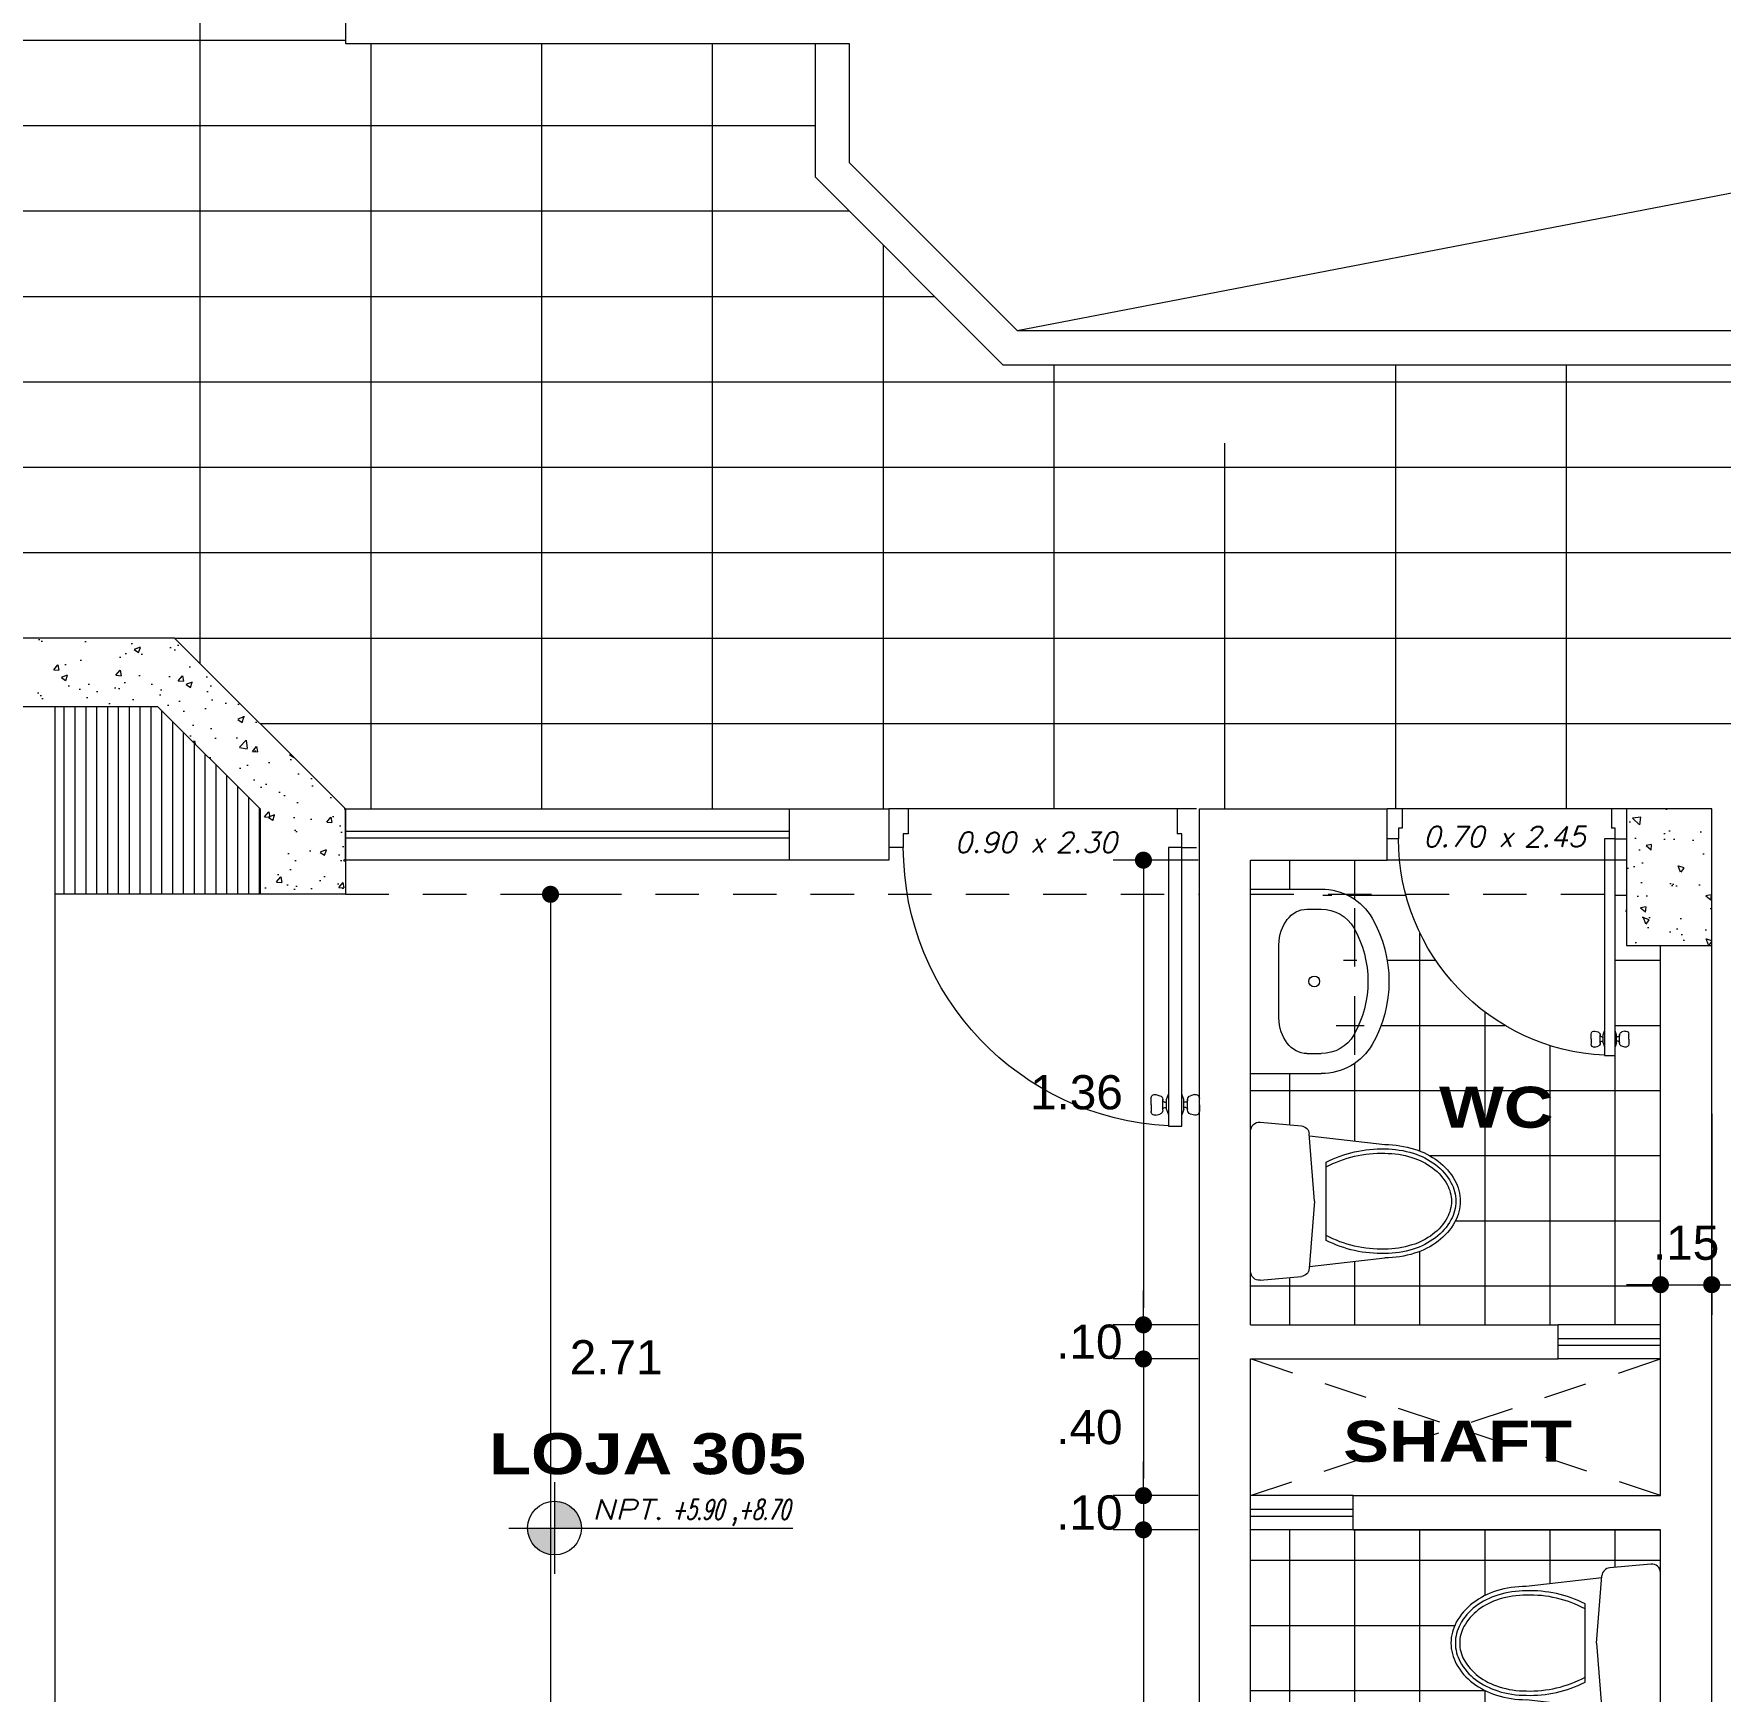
# Model space of a CAD drawing. Header units: millimetres. Extents: x 2178 to 2304, y 1220 to 1359.
# Drawn here: x 2191.165 to 2196.103, y 1233.466 to 1238.317 of the extents above; entities that cross this region are included whole.
import ezdxf
from ezdxf.enums import TextEntityAlignment as Align

# ---------------------------------------------------------------- set-up
doc = ezdxf.new("R2010")
doc.units = ezdxf.units.MM
doc.linetypes.add('HIDDEN', pattern=[9.524999999999999, 6.35, -3.175])
doc.layers.get('0').update_dxf_attribs({"lineweight": 0})
for name, color, linetype, lineweight in [('carpinteria', 12, 'Continuous', 5), ('COTAS', 40, 'Continuous', 20), ('Mobiliario', 52, 'Continuous', 5), ('PLUMA 1', 46, 'Continuous', 13), ('PLUMA 2', 94, 'Continuous', 15), ('PLUMA 7', 10, 'Continuous', 0), ('PLUMA4', 160, 'Continuous', 40), ('PROY', 13, 'HIDDEN', 13), ('TEXTO', 5, 'Continuous', 18), ('TEXTOS', 42, 'Continuous', 13)]:
    doc.layers.add(name, color=color, linetype=linetype, lineweight=lineweight)
doc.layers.add('pisos....', color=7, linetype='Continuous', lineweight=5, true_color=0x7c7f7e)
doc.styles.add('ARIAL', font='arial.ttf')
doc.styles.add('ARIAL-N', font='arialbd.ttf')
doc.styles.add('SIMPLEX', font='simplex.shx', dxfattribs={"width": 1.2, "oblique": 15})
doc.dimstyles.new('RPM 50', dxfattribs={"dimtxt": 0.1, "dimasz": 0.05, "dimexe": 0.08849999999999973, "dimexo": 0.1535, "dimgap": 0.07099999999999997, "dimtad": 2, "dimtih": 1, "dimtoh": 1, "dimzin": 4, "dimdsep": 46, "dimtxsty": 'ARIAL', "dimblk": 'DOT', "dimcen": 0.4, "dimdle": 0.25, "dimclrd": 8, "dimclre": 8, "dimclrt": 9, "dimadec": 0, "dimazin": 0, "dimtfac": 1, "dimtix": 1, "dimtmove": 0, "dimatfit": 3, "dimldrblk": 'DOT', "dimfxl": 0.5, "dimfxlon": 1, "dimlwd": 0, "dimlwe": 0, "dimarcsym": 0})

# ---------------------------------------------------------------- blocks, each defined once
blk = doc.blocks.new('puerta de 0.80')
for p, q in [((0, 0.7578726278069325), (0, 0.8078726278070008)), ((0, 0.05787262780700075), (0, 0.8078726278070008)), ((0.1000000000000227, 0.770372627806978), (0.1000000000000227, 0.8078726278070008)), ((0, 0.7578726278069325), (0.06500000000005457, 0.7578726278069325)), ((0.06500000000005457, 0.7578726278069325), (0.06500000000005457, 0.770372627806978)), ((0.06500000000005457, 0.770372627806978), (0.1000000000000227, 0.770372627806978)), ((0.743372223558481, 0.1131570363396577), (0.7462233707656196, 0.1025164101029077)), ((0.7699992280930701, 0.1257452267906274), (0.753031481821381, 0.1257452267906274)), ((0.7820575276252839, 0.09510460055400927), (0.7558826290285197, 0.09510460055400927)), ((0.7558826290285197, 0.09510460055400927), (0.7579409285608563, 0.09510460055400927)), ((0.762940928560738, 0.09010460055401381), (0.762940928560738, 0.08545825626470105)), ((0.7699992280930701, 0.1257452267906274), (0.7869669743646455, 0.1257452267906274)), ((0.7770575276252885, 0.09010460055401381), (0.7770575276252885, 0.08545825626470105)), ((0.7841158271576205, 0.09510460055400927), (0.7820575276252839, 0.09510460055400927)), ((0.7966262326275455, 0.1131570363396577), (0.7937750854204069, 0.1025164101029077)), ((0, 0.007872627806932542), (0, 0.05787262780700075)), ((0, 0.05787262780700075), (0.06500000000005457, 0.05787262780700075)), ((0.06500000000005457, 0.04537262780695528), (0.06500000000005457, 0.05787262780700075)), ((0.1000000000000227, 0.04537262780695528), (0.06500000000005457, 0.04537262780695528)), ((0.1000000000000227, 0.08037262780703713), (0.8250000000000455, 0.08037262780703713)), ((0.1000000000000227, 0.04537262780695528), (0.1000000000000227, 0.08037262780703713)), ((0.8250000000000455, 0.04537262780695528), (0.1000000000000227, 0.04537262780695528)), ((0.1000000000000227, 0.04537262780695528), (0.1000000000000227, 0.007872627806932542)), ((0.7820575276252839, 0.08545825626470105), (0.7558826290285197, 0.08545825626470105)), ((0.8250000000000455, 0.04537262780695528), (0.7720000000000482, 0.04537262780695528)), ((0.8250000000000455, 0.08037262780703713), (0.8250000000000455, 0.04537262780695528)), ((0.743372223558481, 0.01258821927433473), (0.7462233707656196, 0.02322884551108473)), ((0.7699992280930701, 2.882325134123676e-08), (0.753031481821381, 2.882325134123676e-08)), ((0.7820575276252839, 0.04028699934929136), (0.7558826290285197, 0.04028699934929136)), ((0.7820575276252839, 0.03064065505998315), (0.7558826290285197, 0.03064065505998315)), ((0.7558826290285197, 0.03064065505998315), (0.7579409285608563, 0.03064065505998315)), ((0.762940928560738, 0.0356406550599786), (0.762940928560738, 0.04028699934929136)), ((0.7699992280930701, 2.882325134123676e-08), (0.7869669743646455, 2.882325134123676e-08)), ((0.7770575276252885, 0.0356406550599786), (0.7770575276252885, 0.04028699934929136)), ((0.7841158271576205, 0.03064065505998315), (0.7820575276252839, 0.03064065505998315)), ((0.7966262326275455, 0.01258821927433473), (0.7937750854204069, 0.02322884551108473))]:
    blk.add_line(p, q)
at = {"linetype": 'Continuous', "lineweight": 0}
for p, q in [((0.7558826290285197, 0.08545825626470105), (0.7419099796773025, 0.08037262780692345)), ((0.7558826290285197, 0.04028699934929136), (0.7419099796773025, 0.04537262780695528)), ((0.7820575276252839, 0.08545825626470105), (0.796030176976501, 0.08037262780692345)), ((0.7820575276252839, 0.04028699934929136), (0.796030176976501, 0.04537262780695528))]:
    blk.add_line(p, q, dxfattribs=at)
for centre, radius, start, end in [((0.1000000000000227, 0.04537262780695528), 0.725, 2.767078666097358, 90), ((0.753031481821381, 0.1157452267906365), 0.01, 90, 195.0000000000087), ((0.7558826290285197, 0.1051046005540002), 0.01, 195.0000000001698, 270), ((0.7579409285607426, 0.09010460055401381), 0.005, 0, 90), ((0.7820575276252839, 0.09010460055401381), 0.005, 90, 180), ((0.7841158271575068, 0.1051046005540002), 0.01, 270, 344.9999999998302), ((0.7869669743646455, 0.1157452267906365), 0.01, 344.9999999999912, 90), ((0.753031481821381, 0.01000002882324225), 0.01, 164.9999999999913, 270), ((0.7558826290285197, 0.02064065505999224), 0.01, 90, 164.9999999998302), ((0.7579409285607426, 0.0356406550599786), 0.005, 270, 0), ((0.7820575276252839, 0.0356406550599786), 0.005, 180, 270), ((0.7841158271575068, 0.02064065505999224), 0.01, 15.00000000016984, 90), ((0.7869669743646455, 0.01000002882324225), 0.01, 270, 15.00000000000872)]:
    blk.add_arc(centre, radius, start, end)
blk = doc.blocks.new('P')
at = {"style": 'SIMPLEX', "oblique": 15}
blk.add_text('x', height=0.06, dxfattribs=at).set_placement((-0.01697368369676155, 0.0255492955629677))
blk.add_attdef('L', text='', height=0.06, dxfattribs=at).set_placement((-0.057659880294743, 0.02554929556297481), align=Align.RIGHT)
blk.add_attdef('H', (0.05806964743619147, 0.02554929556297481), '', height=0.06, dxfattribs=at)
blk = doc.blocks.new('A$C17BD6781')
at = {"layer": 'Mobiliario', "linetype": 'Continuous'}
for p, q in [((0.0470258381902795, 0.2024778968581415), (0.07702583819028064, 0.4624778968581325)), ((0.4970258381902681, 0.2024778968581415), (0.467025838190267, 0.4624778968581325)), ((0.1371245447934086, 0.2600000207519599), (0.406927131587139, 0.2600000207519599)), ((2.658856601556181e-08, 0.03271609313324575), (0.01291432294007677, 0.1747733529997788)), ((0.2720258381902738, 0.2200000207519395), (0.04046188830088226, 0.2019667219995256)), ((0.2720258381902738, 0.2200000207519395), (0.5035897880796654, 0.2019667219995256)), ((0.5440516497919816, 0.03271609313324575), (0.5311373534404709, 0.1747733529997788)), ((0.0298768227825974, 2.075196903206233e-08), (0.5141748535979502, 2.075196903206233e-08))]:
    blk.add_line(p, q, dxfattribs=at)
for points in [[(0.467025838190267, 0.4624778968581325, 0.07568148098942781), (0.4514763274974598, 0.564619449634364, 0.08594715031423093), (0.409911660521658, 0.6457161817953931, 0.1060218382171382), (0.3436150782673906, 0.7032144903049868, 0.1264657149685374), (0.2720258381902738, 0.7216159645624032, 0.1264657149685252), (0.2004365981131571, 0.7032144903049868, 0.1060218382171112), (0.1341400158588897, 0.6457161817953931, 0.08594715031425326), (0.09257534888308783, 0.564619449634364, 0.07568148098944026), (0.07702583819028064, 0.4624778968581325, 0.07568148098943636)], [(0.4520258381902806, 0.4624778968581325, 0.0756814809893859), (0.4371558434836231, 0.5601558482174767, 0.08594715031428633), (0.3979260275471859, 0.6366970575473658, 0.1060218382171535), (0.3363817185640983, 0.6900737708649274, 0.1264657149685132), (0.2720258381902738, 0.7066159645624168, 0.1264657149686313), (0.2076699578163925, 0.6900737708648705, 0.1060218382170392), (0.1461256488333618, 0.6366970575473658, 0.08594715031415015), (0.1068958328969813, 0.5601558482175903, 0.07568148098951734), (0.092025838190267, 0.4624778968581325, 0.07568148098951734)], [(0.4370258381902659, 0.4624778968581325, 0.07568148098938046), (0.422835359469758, 0.5556922468005894, 0.08594715031429338), (0.3859403945727138, 0.6276779332993385, 0.1060218382171472), (0.3291483588608344, 0.6769330514248111, 0.1264657149685263), (0.2720258381902738, 0.6916159645624305, 0.1264657149686292), (0.2149033175196564, 0.6769330514248111, 0.1060218382170225), (0.1581112818078338, 0.6276779332993385, 0.08594715031417827), (0.1212163169108464, 0.5556922468007031, 0.07568148098950629), (0.1070258381902818, 0.4624778968581325, 0.07568148098950629)]]:
    blk.add_lwpolyline(points, format="xyb", dxfattribs=at)
for centre, radius, start, end in [((0.5137349313203856, 0.4501454030077241), 0.4218893808016409, 178.3249151335759, 206.7885795011672), ((0.5137349313203856, 0.4501454030077241), 0.4068893808016409, 178.3249151335759, 207.8601275501853), ((0.03031674506016202, 0.4501454030077241), 0.4068893808016409, 332.1398724498131, 1.675084866424104), ((0.03031674506016202, 0.4501454030077241), 0.4218893808016409, 333.2114204988328, 1.675084866424104), ((0.04279111913410816, 0.1720572806184748), 0.03, 94.45298473469602, 174.8055710922652), ((0.5012605572464395, 0.1720572806184748), 0.03, 5.194428907734862, 85.54701526530398), ((0.0298768227825974, 0.03000002075194175), 0.03, 174.8055710922652, 270), ((0.5141748535979502, 0.03000002075194175), 0.03, 270, 5.194428907734862)]:
    blk.add_arc(centre, radius, start, end, dxfattribs=at)
blk = doc.blocks.new('_DOT')
at = {"color": 0, "linetype": 'ByBlock'}
blk.add_line((-0.5, 0), (-1, 0), dxfattribs=at)
at = {"color": 0, "linetype": 'ByBlock', "const_width": 0.5}
blk.add_lwpolyline([(-0.25, 0, 1), (0.25, 0, 1)], format="xyb", close=True, dxfattribs=at)
blk = doc.blocks.new('*D1393')
at = {"color": 8, "lineweight": 0, "transparency": 16777216}
for p, q in [((2194.574498678864, 1235.898674000262), (2194.325756194567, 1235.898674000262)), ((2194.414256194566, 1235.848674000262), (2194.414256194566, 1234.588674000262)), ((2194.574498678864, 1234.538674000262), (2194.325756194567, 1234.538674000262))]:
    blk.add_line(p, q, dxfattribs=at)
at = {"layer": 'Defpoints', "color": 0, "transparency": 16777216}
for p in [(2194.727998678864, 1235.898674000262), (2194.414256194566, 1234.538674000262), (2194.727998678864, 1234.538674000262)]:
    blk.add_point(p, dxfattribs=at)
at = {"color": 8, "lineweight": 0, "transparency": 16777216, "xscale": 0.05, "yscale": 0.05, "zscale": 0.05}
for p, rotation in [((2194.414256194566, 1235.898674000262), 90), ((2194.414256194566, 1234.538674000262), 270)]:
    blk.add_blockref('_DOT', p, dxfattribs=dict(at, rotation=rotation))
at = {"color": 9, "transparency": 16777216, "insert": (2194.218119768918, 1235.218674000261), "char_height": 0.1, "attachment_point": 5, "style": 'ARIAL'}
blk.add_mtext('1.36', dxfattribs=at)
blk = doc.blocks.new('*D1394')
at = {"color": 8, "lineweight": 0, "transparency": 16777216}
for p, q in [((2194.414256194566, 1234.588674000262), (2194.414256194566, 1234.638674000262)), ((2194.574498678864, 1234.538674000262), (2194.325756194567, 1234.538674000262)), ((2194.414256194566, 1234.538674000262), (2194.414256194566, 1234.438674000262)), ((2194.574498678864, 1234.438674000262), (2194.325756194567, 1234.438674000262)), ((2194.414256194566, 1234.388674000262), (2194.414256194566, 1234.338674000262))]:
    blk.add_line(p, q, dxfattribs=at)
at = {"layer": 'Defpoints', "color": 0, "transparency": 16777216}
for p in [(2194.727998678864, 1234.538674000262), (2194.414256194566, 1234.438674000262), (2194.727998678864, 1234.438674000262)]:
    blk.add_point(p, dxfattribs=at)
at = {"color": 8, "lineweight": 0, "transparency": 16777216, "xscale": 0.05, "yscale": 0.05, "zscale": 0.05}
for p, rotation in [((2194.414256194566, 1234.538674000262), 270), ((2194.414256194566, 1234.438674000262), 90)]:
    blk.add_blockref('_DOT', p, dxfattribs=dict(at, rotation=rotation))
at = {"color": 9, "transparency": 16777216, "insert": (2194.255841460596, 1234.488674000261), "char_height": 0.1, "attachment_point": 5, "style": 'ARIAL'}
blk.add_mtext('.10', dxfattribs=at)
blk = doc.blocks.new('*D1395')
at = {"color": 8, "lineweight": 0, "transparency": 16777216}
for p, q in [((2194.574498678864, 1234.438674000262), (2194.325756194567, 1234.438674000262)), ((2194.414256194566, 1234.388674000262), (2194.414256194566, 1234.088674000262)), ((2194.574498678864, 1234.038674000262), (2194.325756194567, 1234.038674000262))]:
    blk.add_line(p, q, dxfattribs=at)
at = {"layer": 'Defpoints', "color": 0, "transparency": 16777216}
for p in [(2194.727998678864, 1234.438674000262), (2194.414256194566, 1234.038674000262), (2194.727998678864, 1234.038674000262)]:
    blk.add_point(p, dxfattribs=at)
at = {"color": 8, "lineweight": 0, "transparency": 16777216, "xscale": 0.05, "yscale": 0.05, "zscale": 0.05}
for p, rotation in [((2194.414256194566, 1234.438674000262), 90), ((2194.414256194566, 1234.038674000262), 270)]:
    blk.add_blockref('_DOT', p, dxfattribs=dict(at, rotation=rotation))
at = {"color": 9, "transparency": 16777216, "insert": (2194.255841460596, 1234.238674000261), "char_height": 0.1, "attachment_point": 5, "style": 'ARIAL'}
blk.add_mtext('.40', dxfattribs=at)
blk = doc.blocks.new('*D1396')
at = {"color": 8, "lineweight": 0, "transparency": 16777216}
for p, q in [((2194.414256194566, 1234.088674000262), (2194.414256194566, 1234.138674000262)), ((2194.574498678864, 1234.038674000262), (2194.325756194567, 1234.038674000262)), ((2194.414256194566, 1234.038674000262), (2194.414256194566, 1233.938674000262)), ((2194.574498678864, 1233.938674000262), (2194.325756194567, 1233.938674000262)), ((2194.414256194566, 1233.888674000262), (2194.414256194566, 1233.838674000262))]:
    blk.add_line(p, q, dxfattribs=at)
at = {"layer": 'Defpoints', "color": 0, "transparency": 16777216}
for p in [(2194.727998678864, 1234.038674000262), (2194.414256194566, 1233.938674000262), (2194.727998678864, 1233.938674000262)]:
    blk.add_point(p, dxfattribs=at)
at = {"color": 8, "lineweight": 0, "transparency": 16777216, "xscale": 0.05, "yscale": 0.05, "zscale": 0.05}
for p, rotation in [((2194.414256194566, 1234.038674000262), 270), ((2194.414256194566, 1233.938674000262), 90)]:
    blk.add_blockref('_DOT', p, dxfattribs=dict(at, rotation=rotation))
at = {"color": 9, "transparency": 16777216, "insert": (2194.255841460596, 1233.988674000261), "char_height": 0.1, "attachment_point": 5, "style": 'ARIAL'}
blk.add_mtext('.10', dxfattribs=at)
blk = doc.blocks.new('*D1397')
at = {"color": 8, "lineweight": 0, "transparency": 16777216}
for p, q in [((2194.574498678864, 1233.938674000262), (2194.325756194567, 1233.938674000262)), ((2194.414256194566, 1233.888674000262), (2194.414256194566, 1232.588674000262)), ((2194.424498678863, 1232.538674000262), (2194.325756194567, 1232.538674000262))]:
    blk.add_line(p, q, dxfattribs=at)
at = {"layer": 'Defpoints', "color": 0, "transparency": 16777216}
for p in [(2194.727998678864, 1233.938674000262), (2194.414256194566, 1232.538674000262), (2194.577998678863, 1232.538674000262)]:
    blk.add_point(p, dxfattribs=at)
at = {"color": 8, "lineweight": 0, "transparency": 16777216, "xscale": 0.05, "yscale": 0.05, "zscale": 0.05}
for p, rotation in [((2194.414256194566, 1233.938674000262), 90), ((2194.414256194566, 1232.538674000262), 270)]:
    blk.add_blockref('_DOT', p, dxfattribs=dict(at, rotation=rotation))
at = {"color": 9, "transparency": 16777216, "insert": (2194.218256194566, 1233.238674000261), "char_height": 0.1, "attachment_point": 5, "style": 'ARIAL'}
blk.add_mtext('1.40', dxfattribs=at)
blk = doc.blocks.new('*D1398')
at = {"color": 8, "lineweight": 0, "transparency": 16777216}
for p, q in [((2192.67848657561, 1235.798674000262), (2192.76698657561, 1235.798674000262)), ((2192.67848657561, 1235.748674000262), (2192.67848657561, 1233.138674000262)), ((2192.231498678863, 1233.088674000262), (2192.76698657561, 1233.088674000262))]:
    blk.add_line(p, q, dxfattribs=at)
at = {"layer": 'Defpoints', "color": 0, "transparency": 16777216}
for p in [(2192.609248678863, 1235.798674000262), (2192.077998678863, 1233.088674000262), (2192.67848657561, 1233.088674000262)]:
    blk.add_point(p, dxfattribs=at)
at = {"color": 8, "lineweight": 0, "transparency": 16777216, "xscale": 0.05, "yscale": 0.05, "zscale": 0.05}
for p, rotation in [((2192.67848657561, 1235.798674000262), 90), ((2192.67848657561, 1233.088674000262), 270)]:
    blk.add_blockref('_DOT', p, dxfattribs=dict(at, rotation=rotation))
at = {"color": 9, "transparency": 16777216, "insert": (2192.870564338229, 1234.443674000261), "char_height": 0.1, "attachment_point": 5, "style": 'ARIAL'}
blk.add_mtext('2.71', dxfattribs=at)
blk = doc.blocks.new('*D1506')
at = {"color": 8, "lineweight": 0, "transparency": 16777216}
for p, q in [((2196.077998678863, 1235.156174000262), (2196.077998678863, 1234.567674000262)), ((2195.927998678862, 1234.656174000262), (2195.927998678862, 1234.744674000262)), ((2195.877998678862, 1234.656174000262), (2195.827998678863, 1234.656174000262)), ((2195.927998678862, 1234.656174000262), (2196.077998678863, 1234.656174000262)), ((2196.127998678863, 1234.656174000262), (2196.177998678862, 1234.656174000262))]:
    blk.add_line(p, q, dxfattribs=at)
at = {"layer": 'Defpoints', "color": 0, "transparency": 16777216}
for p in [(2196.077998678863, 1235.648674000262), (2195.927998678862, 1234.64814089073), (2196.077998678863, 1234.656174000262)]:
    blk.add_point(p, dxfattribs=at)
at = {"color": 8, "lineweight": 0, "transparency": 16777216, "xscale": 0.05, "yscale": 0.05, "zscale": 0.05}
blk.add_blockref('_DOT', (2195.927998678862, 1234.656174000262), dxfattribs=at)
at = {"color": 8, "lineweight": 0, "transparency": 16777216, "xscale": 0.05, "yscale": 0.05, "zscale": 0.05, "rotation": 180}
blk.add_blockref('_DOT', (2196.077998678863, 1234.656174000262), dxfattribs=at)
at = {"color": 9, "transparency": 16777216, "insert": (2196.002998678862, 1234.778231299034), "char_height": 0.1, "attachment_point": 5, "style": 'ARIAL'}
blk.add_mtext('.15', dxfattribs=at)
blk = doc.blocks.new('*D1507')
at = {"color": 8, "lineweight": 0, "transparency": 16777216}
for p, q in [((2196.077998678863, 1235.156174000262), (2196.077998678863, 1234.567674000262)), ((2199.427998678862, 1234.656174000262), (2199.427998678862, 1234.744674000262)), ((2196.127998678863, 1234.656174000262), (2199.377998678862, 1234.656174000262))]:
    blk.add_line(p, q, dxfattribs=at)
at = {"layer": 'Defpoints', "color": 0, "transparency": 16777216}
for p in [(2196.077998678863, 1235.648674000262), (2199.427998678862, 1234.656174000262), (2199.427998678862, 1234.656174000262)]:
    blk.add_point(p, dxfattribs=at)
at = {"color": 8, "lineweight": 0, "transparency": 16777216, "xscale": 0.05, "yscale": 0.05, "zscale": 0.05, "rotation": 180}
blk.add_blockref('_DOT', (2196.077998678863, 1234.656174000262), dxfattribs=at)
at = {"color": 8, "lineweight": 0, "transparency": 16777216, "xscale": 0.05, "yscale": 0.05, "zscale": 0.05}
blk.add_blockref('_DOT', (2199.427998678862, 1234.656174000262), dxfattribs=at)
at = {"color": 9, "transparency": 16777216, "insert": (2197.752998678862, 1234.534082595078), "char_height": 0.1, "attachment_point": 5, "style": 'ARIAL'}
blk.add_mtext('3.35', dxfattribs=at)
blk = doc.blocks.new('LAVATORIO')
at = {"layer": 'PLUMA 1', "linetype": 'Continuous', "lineweight": 20}
for p, q in [((-0.2999934783219942, 0.2071363636785648), (-0.2999934783219942, -0.02195454545901754)), ((-0.2999934783219942, 0.2071363636785648), (0.2999934783219942, 0.2071363636785648)), ((0.2999934783219942, 0.2071363636785648), (0.2999934783219942, -0.02195454545901754)), ((-0.1188260869807323, 0.1148181818415779), (0.1188260869807323, 0.1148181818415779)), ((-0.234782608743501, 0.02386363636850319), (-0.234782608743501, -0.02195454545901754)), ((0.234782608743501, 0.02386363636850319), (0.234782608743501, -0.02195454545901754))]:
    blk.add_line(p, q, dxfattribs=at)
blk.add_circle((0, 0), 0.01750000000356522, dxfattribs=at)
at = {"layer": 'PLUMA 1', "linetype": 'Continuous', "lineweight": 20, "extrusion": (0, 0, -1)}
for centre, major_axis, ratio, start_param, end_param in [((-0.1188260869807323, 0.02386363636850319), (0.1159565217627687, 2.11200665065676e-14), 0.7846746081733931, 3.141592653590338, 4.712388980384833), ((0.1188260869807323, 0.02386363636850319), (-0.1159565217627687, 9.952126509930016e-14), 0.7846746081733929, 1.570796326794223, 3.1415926535887), ((-0.1188521754517069, -0.02195454545901754), (2.795176774598603e-13, 0.1893818215381344), 0.9565217391304283, 3.638567482427635, 4.712388980383277), ((-0.1188521754517069, -0.02195454545901754), (-1.25662522260505e-12, 0.1212000033427651), 0.9565217391302343, 3.638567482442401, 4.712388980394607), ((0.1188521754517069, -0.02195454545901754), (1.256475748923904e-12, 0.1212000033427651), 0.9565217391302343, 1.57079632678498, 2.644617824737187), ((0.1188521754517069, -0.02195454545901754), (-2.791350386132135e-13, 0.1893818215381344), 0.9565217391304283, 1.570796326796306, 2.64461782475195), ((0, 0.2071363636785648), (-2.207522384136759e-16, 0.3818181859691521), 0.9565217391303741, 2.64461781258921, 3.638567494590378), ((0, 0.2071363636785648), (1.873049312265182e-16, 0.4500000041648561), 0.9565217391303545, 2.644617814432515, 3.638567492747071)]:
    blk.add_ellipse(centre, major_axis=major_axis, ratio=ratio, start_param=start_param, end_param=end_param, dxfattribs=at)
blk = doc.blocks.new('N')
at = {"linetype": 'Continuous'}
h = blk.add_hatch(color=256, dxfattribs=at)
h.paths.add_polyline_path([(0, 0.1000000000000085), (0, 0), (0.1000000000000014, 0, 0.4142135623730981)])
h.paths.add_polyline_path([(-0.1000000000000014, 0, 0.4142135623730981), (0, -0.1000000000000085), (0, 0)])
for points in [[(0, 0.1700000000000017), (0, -0.1700000000000017)], [(-0.1700000000000017, 0), (0.8870854846603891, 0)]]:
    blk.add_lwpolyline(points)
blk.add_circle((0, 0), 0.1)
at = {"color": 64, "style": 'SIMPLEX', "oblique": 15, "width": 1.2}
blk.add_text('NPT.', height=0.075, dxfattribs=at).set_placement((0.1397908554024241, 0.03140925992012455))
at = {"color": 64, "style": 'SIMPLEX', "oblique": 15, "width": 1.062312430358449}
blk.add_attdef('NIV', text='', height=0.075, dxfattribs=at).set_placement((0.434891932751043, 0.03140925992012455), (0.8749927967566862, 0.03140925992012455), align=Align.FIT)

msp = doc.modelspace()

# ---------------------------------------------------------------- hatches: boundary and pattern name
h = msp.add_hatch()
h.set_pattern_fill('AR-CONC', color=256, scale=0.001)
h.set_pattern_definition([(49.99999999999999, (1020.219781144359, -525.2275111259783), (0.182184668996004, -0.01593908553890309), [0.01905, -0.20955]), (355, (1020.219781144359, -525.2275111259783), (-0.03524342142496934, 0.1910568452390352), [0.01524, -0.16764058417]), (100.4514447, (1020.234963151359, -525.2288393794784), (0.1469412470903533, 0.1751177519121951), [0.01619000879999999, -0.1780902445999999]), (46.18420000000001, (1020.219781144359, -525.1767111259783), (0.2710790408921299, -0.04204232793272715), [0.028575, -0.314325]), (96.63555760999992, (1020.242371044359, -525.1802146259784), (0.237404134051503, 0.2474261245977215), [0.02428502314, -0.26713560816]), (351.1841511700001, (1020.219781144359, -525.1767111259783), (0.237404134064977, 0.2474261245855326), [0.02285996707, -0.25145973192]), (21, (1020.245181144359, -525.1894111259783), (0.1516143912691325, -0.1022651981870876), [0.01905, -0.20955]), (326.0000000000001, (1020.245181144359, -525.1894111259783), (0.06180202834764707, 0.1841879661223193), [0.01524, -0.16764]), (71.45144499999999, (1020.257815676959, -525.1979332258782), (0.2134164192787162, 0.08192276888590524), [0.0161900088, -0.1780899376]), (37.50000000000001, (1020.219781144359, -525.2275111259783), (0.003088603250591816, 0.0845550388731531), [0, -0.165608, 0, -0.17018, 0, -0.168275]), (7.499999999999999, (1020.219781144359, -525.2275111259783), (0.06681966251030574, 0.1001805748181195), [0, -0.09702799999999999, 0, -0.161798, 0, -0.06413500000000001]), (327.5, (1020.163139144359, -525.2275111259783), (0.1355905951668714, -0.005728743992673458), [0, -0.0635, 0, -0.19812, 0, -0.26289]), (317.5, (1020.137739144359, -525.2275111259783), (0.148129181386018, 0.02542649103333302), [0, -0.08255, 0, -0.131572, 0, -0.18669])])
h.paths.add_polyline_path([(2191.577998678862, 1236.548674000262), (2191.177998678862, 1236.548674000262), (2191.177998678862, 1236.348674000262), (2191.527998678862, 1236.348674000262), (2191.827998678862, 1236.048674000262), (2191.827998678862, 1235.798674000262), (2192.077998678862, 1235.798674000262), (2192.077998678862, 1236.048674000262)])
h = msp.add_hatch()
h.set_pattern_fill('AR-CONC', color=256, scale=0.001, angle=90)
h.set_pattern_definition([(140, (3966.754183805103, 66.6154564657586), (0.0159390855389031, 0.182184668996004), [0.01905, -0.20955]), (85, (3966.754183805103, 66.6154564657586), (-0.1910568452390352, -0.03524342142496933), [0.01524, -0.16764058417]), (190.4514447, (3966.755512058603, 66.63063847275862), (-0.1751177519121951, 0.1469412470903533), [0.01619000879999999, -0.1780902445999999]), (136.1842, (3966.703383805102, 66.6154564657586), (0.04204232793272716, 0.2710790408921299), [0.02857499999999999, -0.3143249999999999]), (186.6355576099999, (3966.706887305102, 66.63804636575856), (-0.2474261245977215, 0.237404134051503), [0.02428502314, -0.26713560816]), (81.18415117000002, (3966.703383805102, 66.6154564657586), (-0.2474261245855326, 0.2374041340649771), [0.02285996707, -0.25145973192]), (111, (3966.716083805103, 66.64085646575859), (0.1022651981870876, 0.1516143912691325), [0.01905, -0.20955]), (56.00000000000002, (3966.716083805103, 66.64085646575859), (-0.1841879661223193, 0.06180202834764709), [0.01524, -0.16764]), (161.451445, (3966.724605905002, 66.65349099835862), (-0.08192276888590523, 0.2134164192787162), [0.0161900088, -0.1780899376]), (127.5, (3966.754183805103, 66.6154564657586), (-0.0845550388731531, 0.003088603250591822), [0, -0.165608, 0, -0.17018, 0, -0.168275]), (97.49999999999993, (3966.754183805103, 66.6154564657586), (-0.1001805748181195, 0.06681966251030574), [0, -0.09702799999999998, 0, -0.161798, 0, -0.064135]), (57.49999999999998, (3966.754183805103, 66.55881446575859), (0.005728743992673467, 0.1355905951668714), [0, -0.06349999999999988, 0, -0.1981199999999998, 0, -0.2628899999999995]), (47.49999999999999, (3966.754183805103, 66.5334144657586), (-0.02542649103333301, 0.148129181386018), [0, -0.08255, 0, -0.131572, 0, -0.18669])])
h.paths.add_polyline_path([(2196.077998678863, 1235.648674000262), (2196.077998678863, 1236.048674000262), (2195.827998678863, 1236.048674000262), (2195.827998678863, 1235.648674000262)])
at = {"layer": 'pisos....'}
h = msp.add_hatch(dxfattribs=at)
h.set_pattern_fill('LINE', color=256, scale=0.01, angle=90)
h.set_pattern_definition([(90, (1020.219781144359, -498.5161192581334), (-0.03175, 1.944062586693024e-18), [])])
h.paths.add_polyline_path([(2191.827998678862, 1236.048674000262), (2191.527998678862, 1236.348674000262), (2191.227998678863, 1236.348674000262), (2191.227998678863, 1235.798674000262), (2191.827998678862, 1235.798674000262)])
h = msp.add_hatch(dxfattribs=at)
h.set_pattern_fill('NET', color=256, scale=0.06)
h.set_pattern_definition([(0, (1020.219781144359, -498.5161192581334), (0, 0.1905), []), (90, (1020.219781144359, -498.5161192581334), (-0.1905, 1.166437552015814e-17), [])])
edge = h.paths.add_edge_path()
edge.add_line((2195.927998678862, 1235.648674000262), (2195.827998678863, 1235.648674000262))
edge.add_line((2195.827998678863, 1235.648674000262), (2195.827998678863, 1235.898674000262))
edge.add_line((2195.827998678863, 1235.898674000262), (2195.795186178862, 1235.898674000262))
edge.add_line((2195.795186178862, 1235.898674000262), (2195.795186178862, 1235.399502768044))
edge.add_line((2195.795186178862, 1235.399502768044), (2195.799636103763, 1235.387276699862))
edge.add_line((2195.799636103763, 1235.387276699862), (2195.799636103763, 1235.381100687771))
edge.add_line((2195.799636103763, 1235.381100687771), (2195.803701655016, 1235.381100687771))
edge.add_arc((2195.803826081734, 1235.385473918041), 0.00437499999998181, 268.370265780623, 368.0578173602636)
edge.add_arc((2195.816826655016, 1235.387276699862), 0.008750000000019478, 104.99999999959769, 187.8133290253296, ccw=False)
edge.add_line((2195.814561988372, 1235.395728550842), (2195.823872536329, 1235.398223304648))
edge.add_arc((2195.826137202973, 1235.389771453668), 0.008749999999939017, 0, 105.0000000010358, ccw=False)
edge.add_line((2195.834887202973, 1235.389771453668), (2195.834887202973, 1235.37492467568))
edge.add_line((2195.834887202973, 1235.37492467568), (2195.834887202973, 1235.360077897693))
edge.add_arc((2195.826137202973, 1235.360077897693), 0.008749999999939013, -105.00000000103591, 0, ccw=False)
edge.add_line((2195.823872536329, 1235.351626046713), (2195.814561988372, 1235.354120800519))
edge.add_arc((2195.816826655016, 1235.362572651499), 0.008750000000019478, 180, 255.00000000040228, ccw=False)
edge.add_line((2195.808076655016, 1235.362572651499), (2195.808076655016, 1235.36437366359))
edge.add_arc((2195.803701655016, 1235.36437366359), 0.00437499999998181, 0, 90)
edge.add_line((2195.803701655016, 1235.36874866359), (2195.799636103763, 1235.36874866359))
edge.add_line((2195.799636103763, 1235.36874866359), (2195.799636103763, 1235.36437366359))
edge.add_line((2195.799636103763, 1235.36437366359), (2195.795186178862, 1235.352147595407))
edge.add_line((2195.795186178862, 1235.352147595407), (2195.795186178862, 1235.326799000262))
edge.add_line((2195.795186178862, 1235.326799000262), (2195.764561178862, 1235.326799000262))
edge.add_line((2195.764561178862, 1235.326799000262), (2195.764561178862, 1235.327538655604))
edge.add_arc((2195.795186178862, 1235.961174000262), 0.6343750000001275, 185.654076661179, 267.2329213338944, ccw=False)
edge.add_line((2195.163897504304, 1235.898674000262), (2195.127998678862, 1235.898674000262))
edge.add_line((2195.127998678862, 1235.898674000262), (2194.727998678862, 1235.898674000262))
edge.add_line((2194.727998678863, 1235.898674000262), (2194.727998678863, 1235.813816454434))
edge.add_line((2194.727998678863, 1235.813816454434), (2194.934329096597, 1235.813816454434))
edge.add_ellipse((2194.934180497086, 1235.650789281851), major_axis=(0.170443639384357, 2.499081723458499e-13), ratio=0.956521739130593, start_angle=388.4745602166176, end_angle=449.9999999999196, ccw=False)
edge.add_ellipse((2194.727998678863, 1235.543822323944), major_axis=(0.4050000037482276, 4.744386080289655e-16), ratio=0.9565217391312869, start_angle=331.5254391921268, end_angle=388.4745608078731, ccw=False)
edge.add_ellipse((2194.934180497086, 1235.436855366038), major_axis=(-0.1704436393843569, 2.49983864526988e-13), ratio=0.9565217391305934, start_angle=90.00000000008032, end_angle=151.5254397833825, ccw=False)
edge.add_line((2194.934329096596, 1235.273828193454), (2194.727998678862, 1235.273828193454))
edge.add_line((2194.727998678863, 1235.273828193454), (2194.727998678863, 1235.106304814182))
edge.add_arc((2194.753498678862, 1235.106304814182), 0.02549999999999673, 84.80557109245018, 180, ccw=False)
edge.add_line((2194.755807340386, 1235.131700090947), (2194.876556011272, 1235.120722939048))
edge.add_arc((2194.874247349749, 1235.095327662283), 0.0255000000000944, 4.452984734869972, 84.80557109245018, ccw=False)
edge.add_line((2194.899670374923, 1235.097307508491), (2194.900104873553, 1235.091728151085))
edge.add_line((2194.900104873553, 1235.091728151085), (2195.121104873553, 1235.066228151085))
edge.add_arc((2195.121104873553, 1234.774467154466), 0.2917609966197344, 72.68808428468321, 90, ccw=False)
edge.add_arc((2195.140383886587, 1234.836319630119), 0.2269735820391569, 53.0387361203023, 72.6880842846931, ccw=False)
edge.add_arc((2195.169909326554, 1234.875556376074), 0.1778688588609801, 28.830754682001725, 53.03873612029099, ccw=False)
edge.add_arc((2195.215184284085, 1234.900478151085), 0.1261879470160389, 1.0328449207008816e-10, 28.830754682044528, ccw=False)
edge.add_arc((2195.215184284086, 1234.900478151086), 0.1261879470156083, 331.1692453185479, 359.9999999998968, ccw=False)
edge.add_arc((2195.169909326554, 1234.925399926097), 0.177868858861434, 306.9612638786394, 331.169245318531, ccw=False)
edge.add_arc((2195.140383886587, 1234.964636672051), 0.2269735820387949, 287.3119157158136, 306.96126387858436, ccw=False)
edge.add_arc((2195.121104873553, 1235.026489147705), 0.291760996619687, 270, 287.31191571585214, ccw=False)
edge.add_line((2195.121104873553, 1234.734728151085), (2194.900104873553, 1234.709228151085))
edge.add_line((2194.900104873553, 1234.709228151085), (2194.899670374923, 1234.703648793679))
edge.add_arc((2194.874247349749, 1234.705628639888), 0.0255000000000944, 275.19442890754976, 355.5470152651299, ccw=False)
edge.add_line((2194.876556011273, 1234.680233363123), (2194.755807340386, 1234.669256211224))
edge.add_arc((2194.753498678862, 1234.694651487989), 0.02549999999999673, 180, 275.19442890754976, ccw=False)
edge.add_line((2194.727998678863, 1234.694651487989), (2194.727998678863, 1234.538674000262))
edge.add_line((2194.727998678863, 1234.538674000262), (2195.627998678863, 1234.538674000262))
edge.add_line((2195.627998678862, 1234.538674000262), (2195.927998678862, 1234.538674000262))
edge.add_line((2195.927998678862, 1234.538674000262), (2195.927998678862, 1235.648674000262))
h.paths.add_polyline_path([(2195.877350657034, 1234.674274955241), (2196.121552566993, 1234.674274955241), (2196.121552566993, 1234.880345896579), (2195.877350657034, 1234.880345896579)], flags=9)
h = msp.add_hatch(dxfattribs=at)
h.set_pattern_fill('NET', color=256, scale=0.06)
h.set_pattern_definition([(0, (1020.219781144359, -525.2275111259783), (0, 0.1905), []), (90, (1020.219781144359, -525.2275111259783), (-0.1905, 1.166437552015814e-17), [])])
edge = h.paths.add_edge_path()
edge.add_arc((2195.486088031171, 1233.632233838191), 0.177868858861434, 208.830754681469, 233.0387361213607, ccw=False)
edge.add_arc((2195.440813073639, 1233.60731206318), 0.1261879470156083, 180.0000000001032, 208.8307546814521, ccw=False)
edge.add_arc((2195.440813073639, 1233.607312063179), 0.1261879470160389, 151.1692453179555, 179.9999999998968, ccw=False)
edge.add_arc((2195.48608803117, 1233.582390288168), 0.1778688588609801, 126.96126387970901, 151.1692453179983, ccw=False)
edge.add_arc((2195.515613471138, 1233.543153542214), 0.2269735820391569, 107.3119157153069, 126.96126387969781, ccw=False)
edge.add_arc((2195.534892484172, 1233.48130106656), 0.2917609966197344, 90, 107.31191571531679, ccw=False)
edge.add_line((2195.534892484172, 1233.77306206318), (2195.755892484172, 1233.79856206318))
edge.add_line((2195.755892484172, 1233.79856206318), (2195.756326982802, 1233.804141420586))
edge.add_arc((2195.781750007976, 1233.802161574377), 0.0255000000000944, 95.19442890754982, 175.5470152651299, ccw=False)
edge.add_line((2195.779441346452, 1233.827556851142), (2195.900190017338, 1233.838534003041))
edge.add_arc((2195.902498678863, 1233.813138726276), 0.02549999999999673, 0, 95.19442890754982, ccw=False)
edge.add_line((2195.927998678862, 1233.813138726276), (2195.927998678862, 1233.938674000262))
edge.add_line((2195.927998678862, 1233.938674000262), (2195.027998678862, 1233.938674000262))
edge.add_line((2195.027998678862, 1233.938674000262), (2194.727998678863, 1233.938674000262))
edge.add_line((2194.727998678863, 1233.938674000262), (2194.727998678863, 1233.238674000262))
edge.add_line((2194.727998678863, 1233.238674000262), (2194.727998678863, 1233.20277517482))
edge.add_arc((2194.665498678863, 1232.571486500262), 0.6343750000001275, 5.172109006980918, 84.34592333882102, ccw=False)
edge.add_line((2195.297290757373, 1232.628674000262), (2195.927998678862, 1232.628674000262))
edge.add_line((2195.927998678862, 1232.628674000262), (2195.927998678862, 1232.720055761497))
edge.add_line((2195.927998678862, 1232.720055761497), (2195.721691150976, 1232.720055761497))
edge.add_ellipse((2195.721816860639, 1232.88308293408), major_axis=(0.1704436393843569, 2.49983864526988e-13), ratio=0.9565217391305934, start_angle=208.4745602166175, end_angle=269.9999999999196, ccw=False)
edge.add_ellipse((2195.927998678862, 1232.990049891987), major_axis=(-0.4050000037482276, 4.744386080289655e-16), ratio=0.9565217391312869, start_angle=-28.474560807873104, end_angle=28.474560807873274, ccw=False)
edge.add_ellipse((2195.721816860639, 1233.097016849893), major_axis=(-0.170443639384357, 2.499081723458499e-13), ratio=0.956521739130593, start_angle=-89.99999999991968, end_angle=-28.47456021661759, ccw=False)
edge.add_line((2195.721691150976, 1233.260044022476), (2195.927998678862, 1233.260044022476))
edge.add_line((2195.927998678862, 1233.260044022476), (2195.927998678862, 1233.401485400083))
edge.add_arc((2195.902498678863, 1233.401485400083), 0.02549999999999673, -95.19442890754982, 0, ccw=False)
edge.add_line((2195.900190017338, 1233.376090123318), (2195.779441346452, 1233.387067275217))
edge.add_arc((2195.781750007976, 1233.412462551982), 0.0255000000000944, 184.4529847348701, 264.80557109245024, ccw=False)
edge.add_line((2195.756326982802, 1233.410482705774), (2195.755892484172, 1233.41606206318))
edge.add_line((2195.755892484172, 1233.41606206318), (2195.534892484172, 1233.44156206318))
edge.add_arc((2195.534892484172, 1233.733323059799), 0.2917609966196871, 252.68808428414792, 270, ccw=False)
edge.add_arc((2195.515613471137, 1233.671470584146), 0.2269735820387949, 233.0387361214157, 252.6880842841864, ccw=False)
h.paths.add_polyline_path([(2195.627998678862, 1232.628674000262), (2195.297290757373, 1232.628674000262, -0.01049430973719119), (2195.29913402352, 1232.602111500262), (2195.299873678862, 1232.602111500262), (2195.299873678862, 1232.571486500262), (2195.274525083717, 1232.571486500262), (2195.257924015535, 1232.565444205587), (2195.257924015535, 1232.562971024108, 0.4646489554522755), (2195.262910499672, 1232.558514791221, -0.3779349762624741), (2195.272551878605, 1232.552110690753), (2195.276152228971, 1232.538674000262), (2195.627998678862, 1232.538674000262)])

# ---------------------------------------------------------------- linework, layer by layer
for points in [[(2192.077998678862, 1236.048674000262), (2193.377998678862, 1236.048674000262)], [(2192.077998678862, 1235.898674000262), (2192.077998678862, 1236.048674000262)], [(2192.077998678862, 1235.983674000262), (2193.377998678862, 1235.983674000262)], [(2192.077998678862, 1235.963674000262), (2193.377998678862, 1235.963674000262)], [(2193.377998678862, 1235.898674000262), (2192.077998678862, 1235.898674000262)], [(2195.827998678863, 1235.898674000262), (2195.127998678862, 1235.898674000262)], [(2191.827998678862, 1235.798674000262), (2191.227998678863, 1235.798674000262)], [(2195.927998678862, 1234.538674000262), (2195.627998678862, 1234.538674000262)], [(2195.627998678862, 1234.498674000262), (2195.927998678862, 1234.498674000262)], [(2195.627998678862, 1234.478674000262), (2195.927998678862, 1234.478674000262)], [(2195.927998678862, 1234.438674000262), (2195.627998678862, 1234.438674000262)], [(2195.027998678862, 1234.038674000262), (2194.727998678863, 1234.038674000262)], [(2194.727998678863, 1233.998674000262), (2195.027998678862, 1233.998674000262)], [(2194.727998678863, 1233.978674000262), (2195.027998678862, 1233.978674000262)], [(2195.927998678862, 1233.938674000262), (2194.727998678863, 1233.938674000262)], [(2195.027998678862, 1233.938674000262), (2194.727998678863, 1233.938674000262)]]:
    msp.add_lwpolyline(points)
for points in [[(2191.652998678862, 1236.473674000262), (2191.652998678854, 1243.498674000262)], [(2194.044420035099, 1237.448674000262), (2209.502998678862, 1240.427252644024)], [(2190.677998678862, 1238.298674000262), (2192.077998678865, 1238.298674000262)], [(2192.152998678862, 1236.048674000262), (2192.152998678856, 1238.288674000258)], [(2192.652998678862, 1236.048674000263), (2192.652998678856, 1238.288674000259)], [(2193.152998678862, 1236.048674000265), (2193.152998678856, 1238.28867400026)], [(2190.677998678862, 1238.048674000262), (2193.452998678863, 1238.048674000262)], [(2190.677998678862, 1237.798674000262), (2193.552998678862, 1237.798674000262)], [(2193.652998678862, 1236.048674000266), (2193.652998678858, 1237.698674000266)], [(2190.677998678862, 1237.548674000262), (2193.802998678862, 1237.548674000262)], [(2194.152998678862, 1236.048674000267), (2194.152998678859, 1237.348674000262)], [(2195.152998678862, 1236.04867400027), (2195.152998678859, 1237.348674000262)], [(2195.652998678862, 1236.048674000271), (2195.652998678859, 1237.348674000262)], [(2190.555206472726, 1237.298674000262), (2213.352998678862, 1237.298674000262)], [(2194.652998678862, 1236.048674000269), (2194.652998678863, 1237.118674000261)], [(2190.577998678862, 1237.048674000262), (2213.352998678862, 1237.048674000262)], [(2190.827998678862, 1236.798674000262), (2213.352998678862, 1236.798674000262)], [(2191.577998678862, 1236.548674000262), (2213.352998678862, 1236.548674000262)], [(2191.827998678862, 1236.298674000262), (2213.352998678862, 1236.298674000262)]]:
    msp.add_lwpolyline(points, dxfattribs=at)
at = {"layer": 'PLUMA 2', "color": 40, "linetype": 'Continuous', "lineweight": 20, "flags": 128}
for points in [[(2192.077998678862, 1239.448674000261), (2192.077998678865, 1238.288674000258)], [(2192.077998678865, 1238.288674000258), (2192.652998678856, 1238.288674000259)], [(2192.652998678856, 1238.288674000259), (2193.552998678862, 1238.288674000261)], [(2193.452998678863, 1238.288674000261), (2193.452998678863, 1237.898674000262)], [(2193.552998678862, 1238.288674000261), (2193.552998678862, 1237.940095356499)], [(2194.044420035099, 1237.448674000262), (2193.552998678862, 1237.940095356499)], [(2194.002998678862, 1237.348674000262), (2193.452998678863, 1237.898674000262)], [(2194.044420035099, 1237.448674000262), (2211.311577322625, 1237.448674000262)], [(2194.002998678862, 1237.348674000262), (2211.352998678863, 1237.348674000262)]]:
    msp.add_lwpolyline(points, dxfattribs=at)
at = {"layer": 'PLUMA 7'}
for points in [[(2191.577998678862, 1236.548674000262), (2191.077998678862, 1236.548674000262)], [(2192.077998678862, 1236.048674000262), (2191.577998678862, 1236.548674000262)], [(2191.077998678862, 1236.348674000262), (2191.527998678862, 1236.348674000262)], [(2191.227998678863, 1232.998674000262), (2191.227998678863, 1236.348674000262)], [(2191.827998678862, 1236.048674000262), (2191.527998678862, 1236.348674000262)], [(2191.827998678862, 1236.048674000262), (2191.827998678862, 1235.798674000262)], [(2192.077998678862, 1236.048674000262), (2192.077998678862, 1235.798674000262)], [(2193.377998678862, 1236.048674000262), (2193.669141972579, 1236.048674000262), (2193.669141972579, 1235.898674000262)], [(2193.377998678862, 1235.898674000262), (2193.377998678862, 1236.048674000262)], [(2194.577998678862, 1233.238674000262), (2194.577998678862, 1236.048674000262)], [(2194.577998678862, 1236.048674000262), (2195.127998678862, 1236.048674000262)], [(2195.127998678862, 1235.898674000262), (2195.127998678862, 1236.048674000262)], [(2196.077998678863, 1232.538674000262), (2196.077998678863, 1236.048674000262)], [(2193.669141972579, 1235.898674000262), (2193.377998678862, 1235.898674000262)], [(2194.727998678863, 1234.538674000262), (2194.727998678863, 1235.898674000262)], [(2194.727998678863, 1235.898674000262), (2195.127998678862, 1235.898674000262)], [(2192.077998678862, 1235.798674000262), (2191.827998678862, 1235.798674000262)], [(2195.927998678862, 1234.038674000262), (2195.927998678862, 1235.648674000262)], [(2194.727998678863, 1234.538674000262), (2195.627998678862, 1234.538674000262)], [(2195.627998678862, 1234.438674000262), (2195.627998678862, 1234.538674000262)], [(2194.727998678863, 1233.238674000262), (2194.727998678863, 1234.438674000262)], [(2194.727998678863, 1234.438674000262), (2195.627998678862, 1234.438674000262)], [(2195.027998678862, 1234.038674000262), (2195.927998678862, 1234.038674000262)], [(2195.027998678862, 1233.938674000262), (2195.027998678862, 1234.038674000262)], [(2195.027998678862, 1233.938674000262), (2195.927998678862, 1233.938674000262)], [(2195.927998678862, 1232.628674000262), (2195.927998678862, 1233.938674000262)]]:
    msp.add_lwpolyline(points, dxfattribs=at)
msp.add_lwpolyline([(2195.827998678863, 1235.648674000262), (2196.077998678863, 1235.648674000262), (2196.077998678863, 1236.048674000262), (2195.827998678863, 1236.048674000262)], close=True, dxfattribs=at)
at = {"layer": 'PROY', "ltscale": 0.02, "flags": 128}
for points in [[(2192.077998678862, 1235.798674000262), (2194.577998678862, 1235.798674000262)], [(2194.727998678863, 1235.798674000262), (2195.827998678863, 1235.798674000262)], [(2194.727998678863, 1234.038674000262), (2195.927998678862, 1234.438674000262)], [(2195.927998678862, 1234.038674000262), (2194.727998678863, 1234.438674000262)]]:
    msp.add_lwpolyline(points, dxfattribs=at)

# ---------------------------------------------------------------- block references
at = {"layer": 'carpinteria', "rotation": 90}
for p, xscale, yscale, zscale in [((2194.577998678862, 1236.048674000262), -1.125, 1.125, 1.125), ((2195.834887228194, 1236.048674000262), -0.875, 0.875, 0.875)]:
    msp.add_blockref('puerta de 0.80', p, dxfattribs=dict(at, xscale=xscale, yscale=yscale, zscale=zscale))
at = {"layer": 'COTAS'}
ref = msp.add_blockref('N', (2192.690078450987, 1233.943880065493), dxfattribs=dict(at, xscale=0.7870854846603947, yscale=0.7870854846603947, zscale=0.7870854846603947))
ref.add_attrib('NIV', '+5.90 ,+8.70', dxfattribs={"layer": '0', "color": 64, "height": 0.05903141134952907, "style": 'SIMPLEX', "oblique": 15, "width": 0.5731546135884548}).set_placement((2193.032375578651, 1233.96860183806), (2193.378772580496, 1233.96860183806), align=Align.FIT)
at = {"layer": 'Mobiliario', "yscale": 0.8500000000000227, "zscale": 0.8500000000000227}
for p, xscale, rotation in [((2194.727998661223, 1234.669256188624), -0.8500000000000227, 270), ((2195.927998696502, 1233.376090100718), 0.8500000000000227, 90.00000000000001)]:
    msp.add_blockref('A$C17BD6781', p, dxfattribs=dict(at, xscale=xscale, rotation=rotation))
at = {"layer": 'PLUMA4', "xscale": 0.9, "yscale": 0.9, "zscale": 0.9, "rotation": 90.00000000000001}
msp.add_blockref('LAVATORIO', (2194.914421406173, 1235.543822323944), dxfattribs=at)
at = {"layer": 'TEXTOS'}
for p, values in [((2194.098753522181, 1235.895251456319), {'H': '2.30', 'L': '0.90'}), ((2195.470231067397, 1235.911981558804), {'H': '2.45', 'L': '0.70'})]:
    msp.add_blockref('P', p, dxfattribs=at).add_auto_attribs(values)

# ---------------------------------------------------------------- texts
at = {"layer": 'TEXTO', "style": 'ARIAL-N', "width": 1.2}
for s, p in [('WC', (2195.447157022143, 1235.115542370494)), ('SHAFT', (2195.334216501519, 1234.137891474884)), ('LOJA 305', (2192.962389052354, 1234.101531179233))]:
    msp.add_text(s, height=0.12, dxfattribs=at).set_placement(p, align=Align.CENTER)

# ---------------------------------------------------------------- dimensions: what is measured, and where the dimension line sits
for base, p1, p2, picture, middle in [((2194.414256194566, 1234.538674000262), (2194.727998678863, 1235.898674000262), (2194.727998678863, 1234.538674000262), '*D1393', (2194.218119768918, 1235.218674000261)), ((2192.67848657561, 1233.088674000262), (2192.609248678863, 1235.798674000262), (2192.077998678862, 1233.088674000262), '*D1398', (2192.870564338229, 1234.443674000261)), ((2194.414256194566, 1234.438674000262), (2194.727998678863, 1234.538674000262), (2194.727998678863, 1234.438674000262), '*D1394', (2194.255841460596, 1234.488674000261)), ((2194.414256194566, 1234.038674000262), (2194.727998678863, 1234.438674000262), (2194.727998678863, 1234.038674000262), '*D1395', (2194.255841460596, 1234.238674000261)), ((2194.414256194566, 1233.938674000262), (2194.727998678863, 1234.038674000262), (2194.727998678863, 1233.938674000262), '*D1396', (2194.255841460596, 1233.988674000261)), ((2194.414256194566, 1232.538674000262), (2194.727998678863, 1233.938674000262), (2194.577998678862, 1232.538674000262), '*D1397', (2194.218256194566, 1233.238674000261))]:
    dim = msp.add_linear_dim(base=base, p1=p1, p2=p2, angle=90, dimstyle='RPM 50', override={"dimtmove": 1})
    dim.commit()
    dim.dimension.update_dxf_attribs({"geometry": picture, "text_midpoint": middle})
for base, p1, p2, picture, middle in [((2196.077998678863, 1234.656174000262), (2195.927998678862, 1234.64814089073), (2196.077998678863, 1235.648674000262), '*D1506', (2196.002998678862, 1234.778231299034)), ((2199.427998678862, 1234.656174000262), (2196.077998678863, 1235.648674000262), (2199.427998678862, 1234.656174000262), '*D1507', (2197.752998678862, 1234.534082595078))]:
    dim = msp.add_linear_dim(base=base, p1=p1, p2=p2, dimstyle='RPM 50', override={"dimtmove": 1})
    dim.commit()
    dim.dimension.update_dxf_attribs({"geometry": picture, "text_midpoint": middle})

doc.saveas('drawing.dxf')
